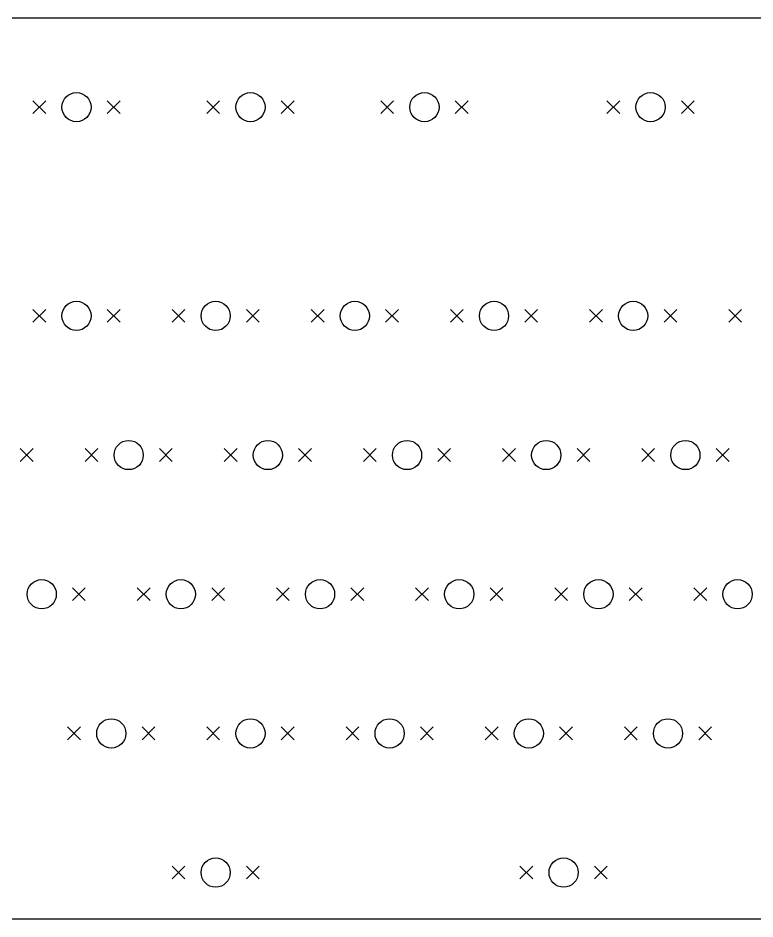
# Model space of a CAD drawing. Extents: x 0 to 17.2, y -5.6 to -0.3.
# Drawn here: x 4.044 to 8.005, y -5.157 to -0.315 of the extents above; entities that cross this region are included whole.
import ezdxf

# ---------------------------------------------------------------- set-up
doc = ezdxf.new("R2010")
doc.units = 0
doc.header["$MEASUREMENT"] = 0
doc.layers.add('BLACK', color=7, linetype='CONTINUOUS')

msp = doc.modelspace()

# ---------------------------------------------------------------- linework, layer by layer
at = {"layer": 'BLACK', "linetype": 'CONTINUOUS'}
for p, q in [((17.0866, -0.314961), (0.19685, -0.314961)), ((4.12362, -0.759449), (4.19252, -0.828346)), ((4.19252, -0.759449), (4.12362, -0.828346)), ((4.52362, -0.759449), (4.59252, -0.828346)), ((4.59252, -0.759449), (4.52362, -0.828346)), ((5.05866, -0.759449), (5.12756, -0.828346)), ((5.12756, -0.759449), (5.05866, -0.828346)), ((5.45866, -0.759449), (5.52756, -0.828346)), ((5.52756, -0.759449), (5.45866, -0.828346)), ((5.9937, -0.759449), (6.0626, -0.828346)), ((6.0626, -0.759449), (5.9937, -0.828346)), ((6.3937, -0.759449), (6.4626, -0.828346)), ((6.4626, -0.759449), (6.3937, -0.828346)), ((7.20925, -0.759449), (7.27815, -0.828346)), ((7.27815, -0.759449), (7.20925, -0.828346)), ((7.60925, -0.759449), (7.67815, -0.828346)), ((7.67815, -0.759449), (7.60925, -0.828346)), ((4.12362, -1.8815), (4.19252, -1.95039)), ((4.19252, -1.8815), (4.12362, -1.95039)), ((4.52362, -1.8815), (4.59252, -1.95039)), ((4.59252, -1.8815), (4.52362, -1.95039)), ((4.87165, -1.8815), (4.94055, -1.95039)), ((4.94055, -1.8815), (4.87165, -1.95039)), ((5.27165, -1.8815), (5.34055, -1.95039)), ((5.34055, -1.8815), (5.27165, -1.95039)), ((5.61969, -1.8815), (5.68858, -1.95039)), ((5.68858, -1.8815), (5.61969, -1.95039)), ((6.01969, -1.8815), (6.08858, -1.95039)), ((6.08858, -1.8815), (6.01969, -1.95039)), ((6.36772, -1.8815), (6.43661, -1.95039)), ((6.43661, -1.8815), (6.36772, -1.95039)), ((6.76772, -1.8815), (6.83661, -1.95039)), ((6.83661, -1.8815), (6.76772, -1.95039)), ((7.11575, -1.8815), (7.18465, -1.95039)), ((7.18465, -1.8815), (7.11575, -1.95039)), ((7.51575, -1.8815), (7.58465, -1.95039)), ((7.58465, -1.8815), (7.51575, -1.95039)), ((7.86378, -1.8815), (7.93268, -1.95039)), ((7.93268, -1.8815), (7.86378, -1.95039)), ((4.0561, -2.62953), (4.125, -2.69843)), ((4.125, -2.62953), (4.0561, -2.69843)), ((4.40413, -2.62953), (4.47303, -2.69843)), ((4.47303, -2.62953), (4.40413, -2.69843)), ((4.80413, -2.62953), (4.87303, -2.69843)), ((4.87303, -2.62953), (4.80413, -2.69843)), ((5.15217, -2.62953), (5.22106, -2.69843)), ((5.22106, -2.62953), (5.15217, -2.69843)), ((5.55217, -2.62953), (5.62106, -2.69843)), ((5.62106, -2.62953), (5.55217, -2.69843)), ((5.9002, -2.62953), (5.96909, -2.69843)), ((5.96909, -2.62953), (5.9002, -2.69843)), ((6.3002, -2.62953), (6.36909, -2.69843)), ((6.36909, -2.62953), (6.3002, -2.69843)), ((6.64823, -2.62953), (6.71713, -2.69843)), ((6.71713, -2.62953), (6.64823, -2.69843)), ((7.04823, -2.62953), (7.11713, -2.69843)), ((7.11713, -2.62953), (7.04823, -2.69843)), ((7.39626, -2.62953), (7.46516, -2.69843)), ((7.46516, -2.62953), (7.39626, -2.69843)), ((7.79626, -2.62953), (7.86516, -2.69843)), ((7.86516, -2.62953), (7.79626, -2.69843)), ((4.33661, -3.37756), (4.40551, -3.44646)), ((4.40551, -3.37756), (4.33661, -3.44646)), ((4.68465, -3.37756), (4.75354, -3.44646)), ((4.75354, -3.37756), (4.68465, -3.44646)), ((5.08465, -3.37756), (5.15354, -3.44646)), ((5.15354, -3.37756), (5.08465, -3.44646)), ((5.43268, -3.37756), (5.50157, -3.44646)), ((5.50157, -3.37756), (5.43268, -3.44646)), ((5.83268, -3.37756), (5.90157, -3.44646)), ((5.90157, -3.37756), (5.83268, -3.44646)), ((6.18071, -3.37756), (6.24961, -3.44646)), ((6.24961, -3.37756), (6.18071, -3.44646)), ((6.58071, -3.37756), (6.64961, -3.44646)), ((6.64961, -3.37756), (6.58071, -3.44646)), ((6.92874, -3.37756), (6.99764, -3.44646)), ((6.99764, -3.37756), (6.92874, -3.44646)), ((7.32874, -3.37756), (7.39764, -3.44646)), ((7.39764, -3.37756), (7.32874, -3.44646)), ((7.67677, -3.37756), (7.74567, -3.44646)), ((7.74567, -3.37756), (7.67677, -3.44646)), ((4.31063, -4.12559), (4.37953, -4.19449)), ((4.37953, -4.12559), (4.31063, -4.19449)), ((4.71063, -4.12559), (4.77953, -4.19449)), ((4.77953, -4.12559), (4.71063, -4.19449)), ((5.05866, -4.12559), (5.12756, -4.19449)), ((5.12756, -4.12559), (5.05866, -4.19449)), ((5.45866, -4.12559), (5.52756, -4.19449)), ((5.52756, -4.12559), (5.45866, -4.19449)), ((5.80669, -4.12559), (5.87559, -4.19449)), ((5.87559, -4.12559), (5.80669, -4.19449)), ((6.20669, -4.12559), (6.27559, -4.19449)), ((6.27559, -4.12559), (6.20669, -4.19449)), ((6.55472, -4.12559), (6.62362, -4.19449)), ((6.62362, -4.12559), (6.55472, -4.19449)), ((6.95472, -4.12559), (7.02362, -4.19449)), ((7.02362, -4.12559), (6.95472, -4.19449)), ((7.30276, -4.12559), (7.37165, -4.19449)), ((7.37165, -4.12559), (7.30276, -4.19449)), ((7.70276, -4.12559), (7.77165, -4.19449)), ((7.77165, -4.12559), (7.70276, -4.19449)), ((4.87165, -4.87362), (4.94055, -4.94252)), ((4.94055, -4.87362), (4.87165, -4.94252)), ((5.27165, -4.87362), (5.34055, -4.94252)), ((5.34055, -4.87362), (5.27165, -4.94252)), ((6.74173, -4.87362), (6.81063, -4.94252)), ((6.81063, -4.87362), (6.74173, -4.94252)), ((7.14173, -4.87362), (7.21063, -4.94252)), ((7.21063, -4.87362), (7.14173, -4.94252)), ((0.19685, -5.15748), (9.37008, -5.15748))]:
    msp.add_line(p, q, dxfattribs=at)
at = {"layer": 'BLACK'}
for centre in [(4.35807, -0.793898), (5.29311, -0.793898), (6.22815, -0.793898), (7.4437, -0.793898), (4.35807, -1.91594), (5.1061, -1.91594), (5.85413, -1.91594), (6.60217, -1.91594), (7.3502, -1.91594), (4.63858, -2.66398), (5.38661, -2.66398), (6.13465, -2.66398), (6.88268, -2.66398), (7.63071, -2.66398), (4.17106, -3.41201), (4.91909, -3.41201), (5.66713, -3.41201), (6.41516, -3.41201), (7.16319, -3.41201), (7.91122, -3.41201), (4.54508, -4.16004), (5.29311, -4.16004), (6.04114, -4.16004), (6.78917, -4.16004), (7.5372, -4.16004), (5.1061, -4.90807), (6.97618, -4.90807)]:
    msp.add_circle(centre, 0.0785, dxfattribs=at)

doc.saveas('drawing.dxf')
